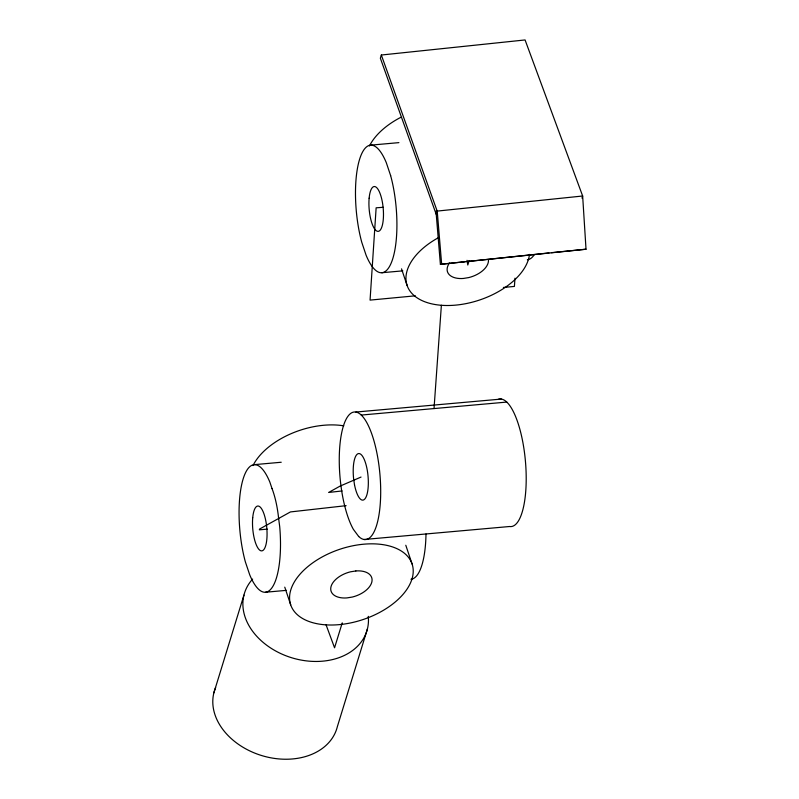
<?xml version="1.0" encoding="UTF-8"?>
<svg xmlns="http://www.w3.org/2000/svg" width="799" height="799" viewBox="0 0 799 799"><rect width="100%" height="100%" fill="white"/><g stroke="black" fill="none" stroke-linecap="round" stroke-linejoin="round"><path stroke-width="1.2" d="M434.027 408.569L441.378 305.268M514.985 278.192L514.406 286.422L503.39 287.46M381.333 55.021L380.354 58.207L436.254 214.442L440.389 264.309L586.017 249.218L582.651 196.005L525.073 39.95L381.333 55.021L437.233 211.256L441.667 264.349M346.127 505.667L290.437 511.929L259.575 529.048L259.335 529.827L267.285 529.138M213.852 692.913L243.935 595.135M437.233 211.256L436.254 214.442L435.964 211.216L582.651 196.005L581.992 198.132M342.242 622.85L334.561 647.789L326.022 624.698M469.163 260.544L467.795 265.008L466.996 260.324M367.41 628.933L337.338 726.71A64.04 47.81 17.1 0 1 260.464 755.175A64.04 47.81 17.1 0 1 215.65 687.52M361.038 477.063L340.164 486.062L328.629 492.464L342.122 490.946M440.389 264.309L465.068 261.722M467.535 261.473L548.963 252.933M551.43 252.674L586.017 249.218M415.33 295.82L370.067 300.104L376.139 207.81L383.22 207.301M370.546 145.158L398.911 142.631M381.842 272.729L402.806 270.861M355.875 412.044L501.382 399.061M361.268 415.061L506.776 402.077M254.102 464.668L281.228 462.251M364.074 539.495L509.582 526.511A64.04 20.005 84.9 0 0 525.412 461.033A64.04 20.005 84.9 0 0 498.246 399.34M265.468 592.239L286.432 590.361M405.792 545.258L412.104 564.044A64.04 37.014 -18.6 0 1 331.245 625.018A64.04 37.014 -18.6 0 1 310.851 564.234A64.04 37.014 -18.6 0 1 412.104 564.044M284.764 587.155L290.696 604.823M401.537 268.854L407.071 285.363M368.279 616.339A64.04 47.81 17.1 0 1 290.536 657.397A64.04 47.81 17.1 0 1 252.624 579.085M252.983 465.587A64.04 37.014 -18.6 0 1 343.79 425.837M425.987 533.992A64.04 20.005 84.9 0 1 410.966 579.255M488.449 259.995A21.413 12.355 -18.5 0 1 468.693 277.593L463.32 278.461A21.413 12.355 -18.5 0 1 449.438 263.061M534.241 254.741A64.04 20.005 84.9 0 1 527.35 259.745M369.428 146.007A64.04 36.934 -18.5 0 1 400.818 117.333M529.477 254.412A64.04 36.934 -18.5 0 1 434.197 304.359A64.04 36.934 -18.5 0 1 438.521 237.633M355.865 570.955L350.481 571.824A21.413 12.375 -18.6 0 0 330.796 587.764A21.413 12.375 -18.6 0 0 346.946 597.912L352.319 597.043A21.413 12.375 -18.6 0 0 372.004 581.103A21.413 12.375 -18.6 0 0 355.865 570.955M358.681 536.479L353.368 529.328A64.04 20.005 84.9 0 1 344.968 421.702A64.04 20.005 84.9 0 1 379.265 467.914A64.04 20.005 84.9 0 1 358.681 536.479M272.03 488.579L269.852 482.107A64.04 20.005 84.9 0 0 243.146 478.921A64.04 20.005 84.9 0 0 245.363 561.867L249.707 574.791A64.04 20.005 84.9 0 0 272.659 586.706A64.04 20.005 84.9 0 0 279.71 526.701L278.631 518.471A48.07 15.021 84.9 0 0 272.03 488.579M390.641 175.63L386.297 162.676A64.04 20.005 84.9 0 0 359.58 159.341A64.04 20.005 84.9 0 0 361.757 242.257L366.092 255.211A64.04 20.005 84.9 0 0 392.818 258.546A64.04 20.005 84.9 0 0 390.641 175.63M354.486 484.653L353.607 478.701A23.391 7.311 84.9 0 1 361.567 455.001A23.391 7.311 84.9 0 1 367.25 493.442A23.391 7.311 84.9 0 1 354.486 484.653M252.714 517.782A22.502 7.031 84.9 0 0 261.782 550.871A22.502 7.031 84.9 0 0 264.849 516.713A22.502 7.031 84.9 0 0 252.714 517.782M369.138 198.232A22.502 7.031 84.9 0 0 378.187 231.36A22.502 7.031 84.9 0 0 381.273 197.233A22.502 7.031 84.9 0 0 369.138 198.232"/></g></svg>
